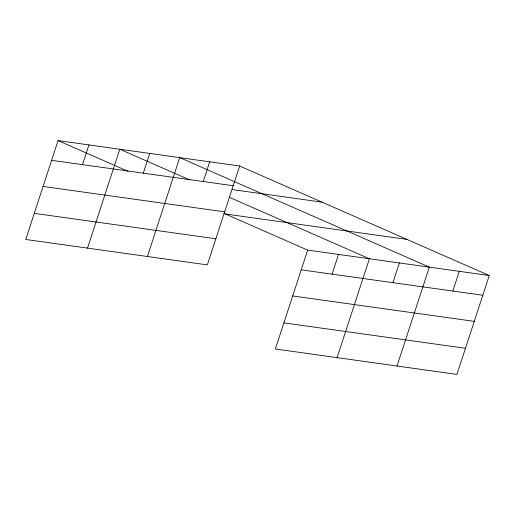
<?xml version="1.0" encoding="UTF-8"?>
<svg xmlns="http://www.w3.org/2000/svg" width="515" height="515" viewBox="0 0 515 515"><rect width="100%" height="100%" fill="white"/><g stroke="black" fill="none" stroke-linecap="round" stroke-linejoin="round"><path stroke-width="0.77" d="M239.642 166.01L58.066 140.601L25.75 239.475L207.32 264.884L239.642 166.01L489.25 275.525L456.934 374.399L275.358 348.99L307.68 250.116L489.25 275.525M82.49 164.639L88.934 144.921M87.486 248.114L119.802 149.241L189.668 179.896M143.318 173.156L149.762 153.431M147.406 256.502L179.722 157.622L429.33 267.143L397.014 366.017M203.232 181.538L209.682 161.819M332.098 274.16L338.548 254.436M337.093 357.629L369.41 258.755L229.246 197.258M392.926 282.671L399.37 262.946M452.846 291.052L459.29 271.334M51.622 160.32L233.192 185.728M232.13 189.572L322.01 202.15M43.086 186.443L224.656 211.852M225.306 213.976L406.876 239.385M34.286 213.352L215.862 238.767M301.23 269.841L482.806 295.25M292.694 295.958L474.264 321.366M283.9 322.873L465.47 348.282M58.066 140.601L127.939 171.257M223.845 213.332L307.68 250.116"/></g></svg>
